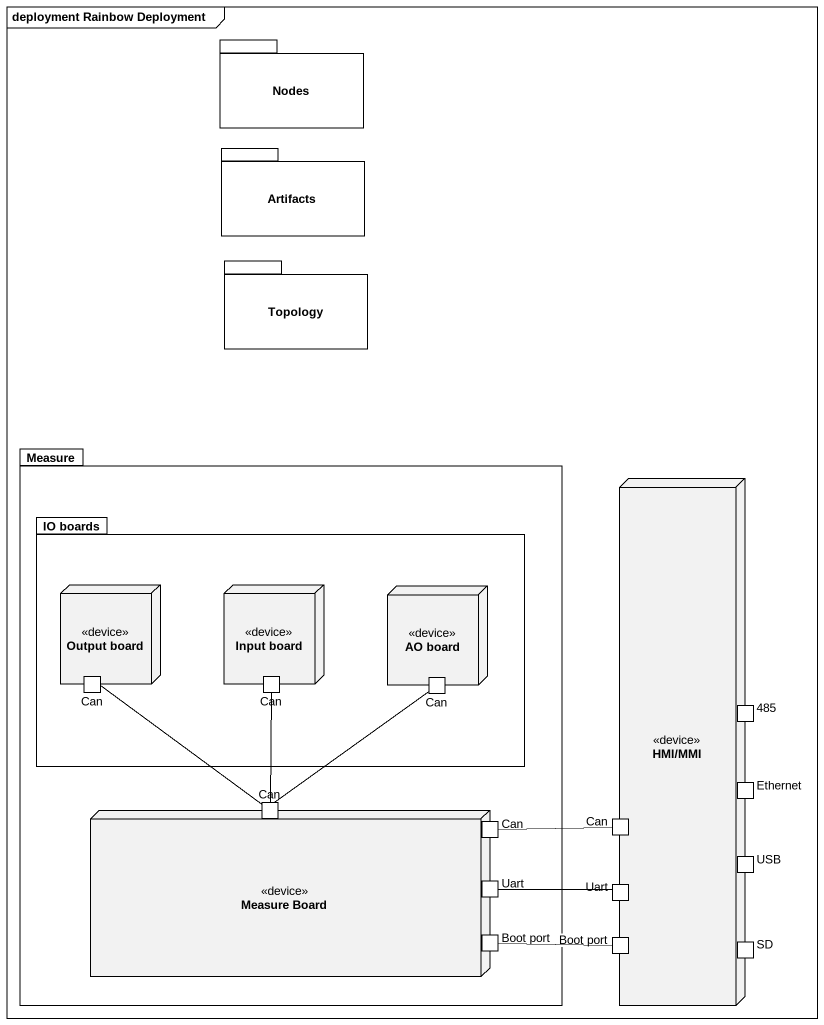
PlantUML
@startuml
mainframe deployment Rainbow Deployment
package Nodes {
}
package Artifacts {
}
package Topology {
}
package Measure {
  package "IO boards" as IO_boards {
    node "Output board" as Output_board <<device>> {
      port Can
    }
    node "Input board" as Input_board <<device>> {
      port "Can" as Can_2
    }
    node "AO board" as AO_board <<device>> {
      port "Can" as Can_3
    }
  }
  node "Measure Board" as Measure_Board <<device>> {
    port "Can" as Can_4
    port "Can" as Can_6
    port Uart
    port "Boot port" as Boot_port
  }
}
node "HMI/MMI" as HMI_MMI <<device>> {
  port "485" as p485
  port "Can" as Can_5
  port Ethernet
  port USB
  port "Uart" as Uart_2
  port "Boot port" as Boot_port_2
  port SD
}
Can_2 -- Can_4
Can_3 -- Can_4
Measure_Board -right- Uart_2
Can_4 -up- Output_board
Can_6 -right- Can_5
Boot_port -right- Boot_port_2
@enduml
